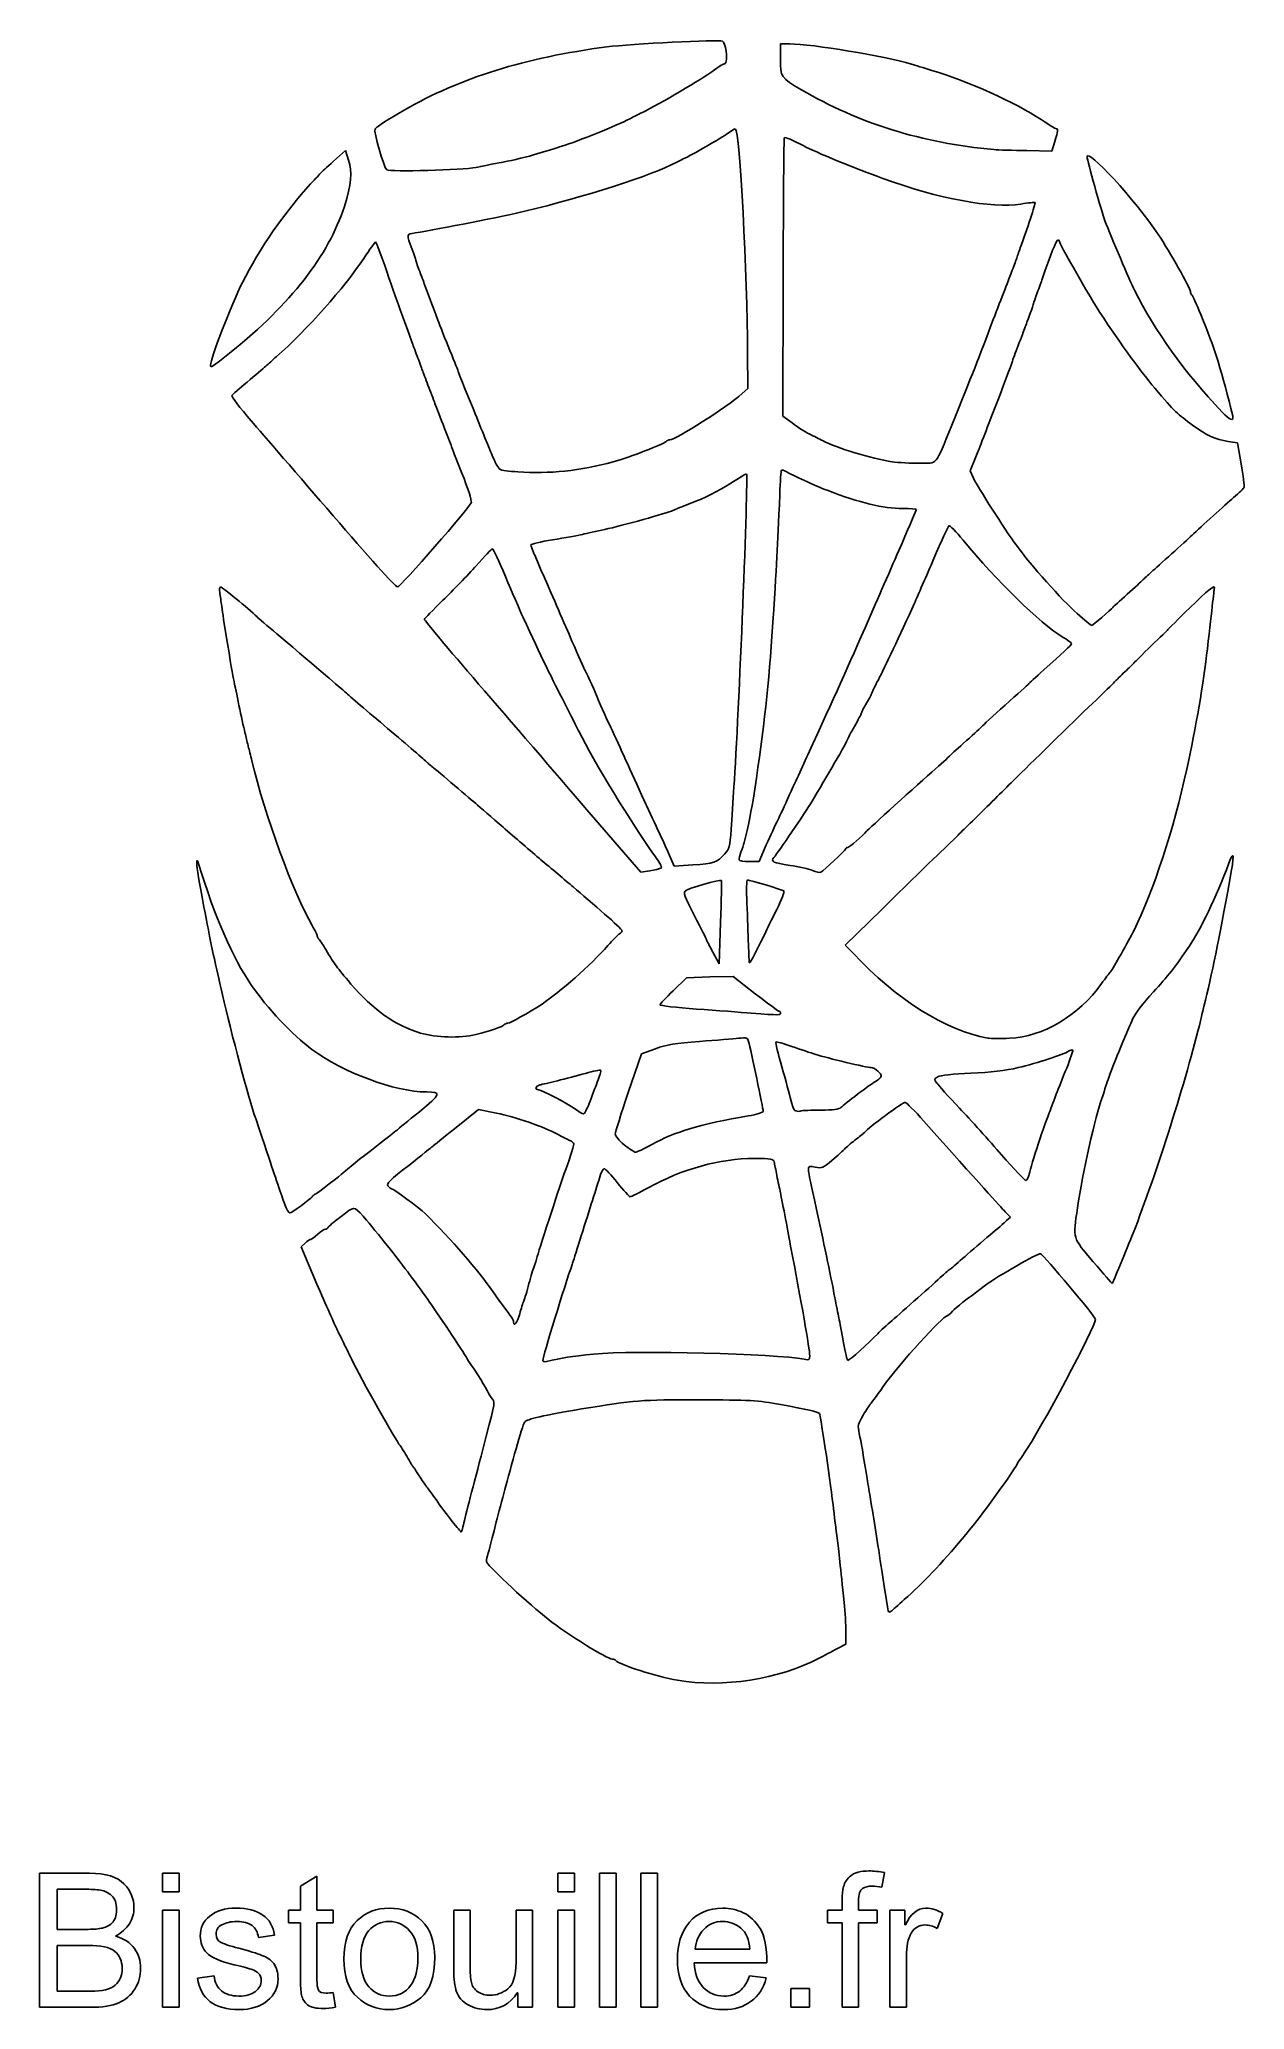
# Model space of a CAD drawing. Extents: x 35 to 499, y 41 to 800.
import ezdxf

# ---------------------------------------------------------------- set-up
doc = ezdxf.new("R2010")
doc.units = 0
doc.layers.get('0').update_dxf_attribs({"linetype": 'CONTINUOUS'})

msp = doc.modelspace()

# ---------------------------------------------------------------- linework, layer by layer
at = {"color": 7}
for p, q in [((320.48, 791.92), (320.48, 797.76)), ((320.48, 797.76), (324.08, 797.76)), ((426.08, 760.24), (424.96, 756.56)), ((148.48, 752.64), (153.04, 756.72)), ((153.04, 756.72), (154.24, 753.04)), ((402.64, 757.12), (402.64, 757.12)), ((424.96, 756.56), (415.28, 756.72)), ((168.96, 749.36), (168.96, 749.36)), ((321.44, 654.56), (321.52, 707.92)), ((307.84, 679.2), (307.92, 665.12)), ((101.12, 674.16), (101.12, 674.16)), ((307.92, 665.12), (305.76, 663.2)), ((324.96, 651.92), (321.44, 654.56)), ((490.48, 656.08), (490.48, 656.08)), ((492.8, 644.8), (496.4, 644.32)), ((363.52, 636.96), (363.52, 636.96)), ((393.52, 633.44), (395.68, 638.88)), ((496.4, 644.32), (497.84, 636.16)), ((219.44, 633.12), (219.44, 633.12)), ((394.8, 630.64), (393.52, 633.44)), ((148.32, 616.24), (148.32, 616.24)), ((434.64, 578.64), (434.64, 578.64)), ((266.72, 479.04), (246, 503.04)), ((246, 503.04), (246, 503.04)), ((279.6, 481.36), (277.44, 486.32)), ((277.44, 486.32), (277.44, 486.32)), ((315.04, 489.52), (312.24, 483.12)), ((270.24, 479.6), (266.72, 479.04)), ((286.8, 481.84), (279.6, 481.36)), ((304.56, 483.84), (304.56, 483.84)), ((312.24, 483.12), (308.4, 483.12)), ((332.8, 479.68), (332.8, 479.68)), ((345.44, 450.96), (359.2, 464.48)), ((297.44, 459.68), (296.96, 443.84)), ((296.96, 443.84), (294.48, 448.32)), ((294.48, 448.32), (294.48, 448.32)), ((348.48, 447.84), (345.44, 450.96)), ((308.48, 444.32), (308.48, 444.32)), ((279.2, 433.44), (284.32, 438.4)), ((284.32, 438.4), (293.28, 438.72)), ((293.28, 438.72), (302.24, 438.96)), ((302.24, 438.96), (310.8, 432.24)), ((309.2, 424.8), (309.2, 424.8)), ((182, 417.12), (182, 417.12)), ((267.04, 409.12), (272.4, 411.12)), ((400.32, 415.2), (400.32, 415.2)), ((261.92, 394.24), (267.04, 409.12)), ((195.68, 380.8), (204.32, 387.68)), ((204.32, 387.68), (211.2, 386.32)), ((241.6, 387.84), (241.6, 387.84)), ((326, 387.36), (326, 387.36)), ((260.32, 374.16), (260.32, 374.16)), ((405.6, 370.24), (405.6, 370.24)), ((129.76, 351.2), (129.76, 351.2)), ((406.96, 348.4), (408.96, 346.32)), ((408.96, 346.32), (407.52, 344.96)), ((136, 334.88), (137.6, 336.32)), ((142.08, 320.56), (136, 334.88)), ((440.88, 329.12), (440.88, 329.12)), ((217.76, 305.92), (217.76, 305.92)), ((344.72, 298), (344.72, 298)), ((229.04, 291.2), (229.04, 291.2)), ((194.16, 229.2), (194.16, 229.2)), ((361.92, 194.96), (361.92, 194.96)), ((345.68, 186.72), (345.68, 181.92)), ((345.68, 181.92), (342.16, 180.16)), ((280.8, 168.08), (280.8, 168.08)), ((35.28, 42.24), (35.28, 93.84)), ((35.28, 93.84), (54.56, 93.84)), ((82.72, 86.64), (82.72, 93.84)), ((82.72, 93.84), (89.12, 93.84)), ((89.12, 93.84), (89.12, 86.64)), ((135.76, 88.88), (142.08, 92.72)), ((142.08, 92.72), (142.08, 79.6)), ((234.8, 86.64), (234.8, 93.84)), ((234.8, 93.84), (241.2, 93.84)), ((241.2, 93.84), (241.2, 86.64)), ((250.8, 42.24), (250.8, 93.84)), ((250.8, 93.84), (257.2, 93.84)), ((257.2, 93.84), (257.2, 42.24)), ((266.8, 42.24), (266.8, 93.84)), ((266.8, 93.84), (273.12, 93.84)), ((273.12, 93.84), (273.12, 42.24)), ((360.48, 94.08), (359.52, 88.48)), ((360.48, 94.08), (360.48, 94.08)), ((52.4, 87.68), (42.08, 87.68)), ((42.08, 87.68), (42.08, 72.24)), ((89.12, 86.64), (82.72, 86.64)), ((89.12, 86.64), (89.12, 86.64)), ((135.76, 79.6), (135.76, 88.88)), ((241.2, 86.64), (234.8, 86.64)), ((241.2, 86.64), (241.2, 86.64)), ((344.24, 79.6), (344.24, 83.6)), ((82.72, 42.24), (82.72, 79.6)), ((82.72, 79.6), (89.12, 79.6)), ((89.12, 79.6), (89.12, 42.24)), ((131.2, 74.72), (131.2, 79.6)), ((131.2, 79.6), (135.76, 79.6)), ((142.08, 79.6), (148.4, 79.6)), ((148.4, 79.6), (148.4, 74.72)), ((169.92, 80.4), (169.92, 80.4)), ((194.72, 56.4), (194.72, 79.6)), ((194.72, 79.6), (201.04, 79.6)), ((201.04, 79.6), (201.04, 58.88)), ((218.72, 59.6), (218.72, 79.6)), ((218.72, 79.6), (225.04, 79.6)), ((225.04, 79.6), (225.04, 42.24)), ((234.8, 42.24), (234.8, 79.6)), ((234.8, 79.6), (241.2, 79.6)), ((241.2, 79.6), (241.2, 42.24)), ((338.64, 74.72), (338.64, 79.6)), ((338.64, 79.6), (344.24, 79.6)), ((350.56, 83.12), (350.56, 79.6)), ((350.56, 79.6), (357.76, 79.6)), ((357.76, 79.6), (357.76, 74.72)), ((362.64, 42.24), (362.64, 79.6)), ((362.64, 79.6), (368.4, 79.6)), ((368.4, 79.6), (368.4, 73.92)), ((382.96, 78.4), (380.8, 72.56)), ((382.96, 78.4), (382.96, 78.4)), ((42.08, 72.24), (53.28, 72.24)), ((42.08, 72.24), (42.08, 72.24)), ((64.56, 69.68), (64.56, 69.68)), ((125.76, 70), (119.6, 69.12)), ((119.6, 69.12), (119.6, 69.12)), ((135.76, 74.72), (131.2, 74.72)), ((135.76, 53.2), (135.76, 74.72)), ((148.4, 74.72), (142.08, 74.72)), ((142.08, 74.72), (142.08, 52.88)), ((344.24, 74.72), (338.64, 74.72)), ((344.24, 42.24), (344.24, 74.72)), ((357.76, 74.72), (350.56, 74.72)), ((350.56, 74.72), (350.56, 42.24)), ((368.4, 73.92), (368.56, 73.92)), ((54, 66.08), (42.08, 66.08)), ((42.08, 66.08), (42.08, 48.4)), ((287.68, 64.56), (308.72, 64.56)), ((308.72, 64.56), (308.72, 64.56)), ((368.96, 61.84), (368.96, 42.24)), ((96.16, 53.44), (102.48, 54.4)), ((315.28, 59.36), (287.28, 59.36)), ((308.56, 54.32), (315.04, 53.52)), ((315.28, 59.36), (315.28, 59.36)), ((42.08, 48.4), (54.88, 48.4)), ((42.08, 48.4), (42.08, 48.4)), ((148.4, 48), (149.28, 42.32)), ((169.92, 46.56), (169.92, 46.56)), ((219.36, 47.76), (219.2, 47.76)), ((219.36, 42.24), (219.36, 47.76)), ((324.48, 42.24), (324.48, 49.44)), ((324.48, 49.44), (331.68, 49.44)), ((331.68, 49.44), (331.68, 42.24)), ((54.96, 42.24), (35.28, 42.24)), ((89.12, 42.24), (82.72, 42.24)), ((89.12, 42.24), (89.12, 42.24)), ((149.28, 42.32), (149.28, 42.32)), ((225.04, 42.24), (219.36, 42.24)), ((225.04, 42.24), (225.04, 42.24)), ((241.2, 42.24), (234.8, 42.24)), ((241.2, 42.24), (241.2, 42.24)), ((257.2, 42.24), (250.8, 42.24)), ((257.2, 42.24), (257.2, 42.24)), ((273.12, 42.24), (266.8, 42.24)), ((273.12, 42.24), (273.12, 42.24)), ((331.68, 42.24), (324.48, 42.24)), ((331.68, 42.24), (331.68, 42.24)), ((350.56, 42.24), (344.24, 42.24)), ((368.96, 42.24), (362.64, 42.24))]:
    msp.add_line(p, q, dxfattribs=at)
for points in [[(175.68, 772.32), (196.96, 784.64), (222.4, 792.56), (253.68, 796.64)], [(253.68, 796.64), (262.96, 797.84), (296.72, 799.52), (298.24, 798.88)], [(298.24, 798.88), (298.72, 798.64), (299.36, 796.88), (299.6, 794.96)], [(324.08, 797.76), (332.64, 797.76), (360.4, 793.12), (370.88, 790)], [(298.56, 790), (298.24, 790), (296.4, 788.8), (294.48, 787.36)], [(299.6, 794.96), (300, 791.52), (299.68, 790), (298.56, 790)], [(328.56, 780.16), (320.64, 784.8), (320.48, 785.04), (320.48, 791.92)], [(370.88, 790), (372.16, 789.6), (375.68, 788.56), (378.8, 787.6)], [(294.48, 787.36), (290.8, 784.64), (273.6, 774.48), (267.44, 771.44)], [(378.8, 787.6), (392.48, 783.52), (410.96, 775.2), (420.88, 768.64)], [(402.64, 757.12), (375.04, 759.6), (350.4, 767.28), (328.56, 780.16)], [(164.48, 765.12), (165.36, 766.08), (169.68, 768.88), (175.68, 772.32)], [(262.48, 768.96), (257.36, 766.32), (242.8, 760.4), (236.32, 758.4)], [(267.44, 771.44), (265.44, 770.48), (263.2, 769.36), (262.48, 768.96)], [(420.88, 768.64), (423.76, 766.72), (426.32, 765.12), (426.64, 765.12)], [(168.96, 749.36), (167.76, 750.32), (163.76, 764.32), (164.48, 765.12)], [(236.32, 758.4), (234.32, 757.76), (230, 756.48), (226.72, 755.44)], [(283.04, 753.52), (286.16, 754.88), (297.76, 761.6), (300.08, 763.28)], [(300.08, 763.28), (301.44, 764.32), (302.8, 765.12), (303.12, 765.12)], [(303.12, 765.12), (304.72, 765.12), (307.84, 707.44), (307.84, 679.2)], [(321.52, 707.92), (321.6, 737.28), (321.76, 761.52), (322, 761.68)], [(322, 761.68), (322.24, 762), (325.2, 760.8), (329.44, 758.56)], [(329.44, 758.56), (333.36, 756.4), (349.84, 749.6), (359.92, 746)], [(426.64, 765.12), (427.44, 765.12), (427.36, 764.4), (426.08, 760.24)], [(143.52, 748.08), (143.68, 748.32), (145.92, 750.4), (148.48, 752.64)], [(154.24, 753.04), (155.84, 748.48), (155.36, 743.76), (152.64, 735.2)], [(213.76, 752.32), (209.92, 751.6), (205.2, 750.64), (203.2, 750.24)], [(226.72, 755.44), (223.44, 754.4), (217.6, 753.04), (213.76, 752.32)], [(222.08, 733.36), (244.72, 738.8), (271.12, 747.28), (280.08, 752)], [(280.08, 752), (280.96, 752.48), (282.32, 753.2), (283.04, 753.52)], [(415.28, 756.72), (410, 756.8), (404.32, 756.96), (402.64, 757.12)], [(438.48, 754.32), (438.48, 758), (457.04, 737.68), (466, 724.32)], [(445.36, 729.76), (444.08, 733.12), (438.48, 753.2), (438.48, 754.32)], [(113.44, 706), (119.76, 718.72), (130, 733.52), (139.68, 743.92)], [(139.68, 743.92), (141.6, 746), (143.36, 747.84), (143.52, 748.08)], [(203.2, 750.24), (198.56, 749.2), (170, 748.48), (168.96, 749.36)], [(359.92, 746), (381.44, 738.16), (401.92, 734.4), (412.96, 736.16)], [(418.48, 736.72), (418.72, 736.48), (415.36, 726.32), (412.8, 719.28)], [(412.96, 736.16), (415.84, 736.64), (418.32, 736.88), (418.48, 736.72)], [(152.64, 735.2), (146.48, 716.24), (132.08, 697.76), (109.04, 679.28)], [(179.84, 725.04), (189.28, 726.56), (214.24, 731.52), (222.08, 733.36)], [(456.72, 703.04), (455.04, 706.4), (447.76, 723.6), (445.36, 729.76)], [(160.08, 715.2), (162.4, 718.72), (164.48, 721.6), (164.64, 721.6)], [(164.64, 721.6), (164.88, 721.6), (166.8, 716.48), (168.96, 710.16)], [(178.72, 718.72), (176.48, 724.64), (176.4, 724.48), (179.84, 725.04)], [(421.2, 707.28), (424.64, 717.12), (426.56, 722), (427.12, 722.24)], [(427.12, 722.24), (427.52, 722.4), (427.84, 722.16), (427.84, 721.76)], [(427.84, 721.76), (427.84, 720.96), (437.84, 703.36), (442, 696.72)], [(466, 724.32), (470.32, 717.84), (478.24, 703.84), (478.24, 702.56)], [(126.4, 677.36), (138.32, 687.84), (152.64, 704), (160.08, 715.2)], [(180, 715.04), (180, 715.2), (179.44, 716.88), (178.72, 718.72)], [(181.36, 710.96), (180.64, 712.96), (180, 714.8), (180, 715.04)], [(411.28, 715.04), (411.04, 714.16), (410.16, 711.92), (409.44, 710)], [(412.8, 719.28), (412.24, 717.76), (411.6, 715.84), (411.28, 715.04)], [(101.12, 674.16), (101.12, 676.56), (109.12, 697.36), (113.44, 706)], [(168.96, 710.16), (171.12, 703.84), (173.68, 696.8), (174.56, 694.4)], [(183.6, 704.88), (183.2, 706.16), (182.16, 708.88), (181.36, 710.96)], [(409.44, 710), (408.64, 708), (405.52, 699.84), (402.4, 691.68)], [(419.28, 702), (420.08, 704), (420.96, 706.4), (421.2, 707.28)], [(188.64, 691.52), (186.48, 697.28), (184.56, 702.32), (183.6, 704.88)], [(416.48, 693.84), (417.28, 695.84), (417.92, 697.68), (417.92, 697.92)], [(417.92, 697.92), (417.92, 698.16), (418.56, 700), (419.28, 702)], [(490.48, 656.08), (475.76, 671.76), (464.56, 687.28), (456.72, 703.04)], [(478.24, 702.56), (478.24, 702), (478.48, 701.44), (478.72, 701.28)], [(478.72, 701.28), (479.04, 701.12), (480.64, 697.68), (482.32, 693.6)], [(174.56, 694.4), (176.56, 688.96), (178, 685.12), (178.64, 683.12)], [(193.28, 679.76), (191.52, 684.16), (189.44, 689.44), (188.64, 691.52)], [(402.4, 691.68), (396.8, 676.8), (394.24, 670.4), (386.4, 651.04)], [(414.56, 688.56), (414.88, 689.44), (415.76, 691.84), (416.48, 693.84)], [(442, 696.72), (449.6, 684.8), (458.64, 672.24), (464.56, 665.28)], [(482.32, 693.6), (487.28, 681.68), (490.8, 670.32), (494.56, 654.64)], [(178.64, 683.12), (178.88, 682.32), (179.84, 679.84), (180.64, 677.68)], [(412, 681.76), (413.12, 684.64), (414.32, 687.76), (414.56, 688.56)], [(109.04, 679.28), (101.44, 673.2), (101.12, 672.96), (101.12, 674.16)], [(122.4, 673.76), (123.36, 674.64), (125.2, 676.24), (126.4, 677.36)], [(180.64, 677.68), (181.44, 675.6), (182.4, 673.12), (182.64, 672.24)], [(196.56, 671.44), (196.56, 671.6), (195.12, 675.36), (193.28, 679.76)], [(408.64, 672.48), (409.36, 674.24), (409.92, 675.92), (409.92, 676.16)], [(409.92, 676.16), (409.92, 676.32), (410.88, 678.88), (412, 681.76)], [(109.36, 662.48), (109.6, 662.88), (112.24, 665.2), (115.2, 667.68)], [(115.2, 667.68), (118.24, 670.16), (121.44, 672.88), (122.4, 673.76)], [(182.64, 672.24), (182.96, 671.44), (183.92, 668.8), (184.8, 666.48)], [(201.92, 658.16), (198.96, 665.36), (196.56, 671.28), (196.56, 671.44)], [(402.64, 656.72), (405.28, 663.6), (408, 670.64), (408.64, 672.48)], [(116.8, 652.72), (112.48, 657.68), (109.12, 662.08), (109.36, 662.48)], [(184.8, 666.48), (185.68, 664.08), (186.96, 660.96), (187.52, 659.44)], [(305.76, 663.2), (299.6, 657.84), (280.16, 645.44), (277.92, 645.44)], [(464.56, 665.28), (472.4, 656.16), (473.12, 655.44), (479.12, 651.04)], [(148.32, 616.24), (135.28, 631.36), (121.12, 647.76), (116.8, 652.72)], [(187.52, 659.44), (188.08, 658), (189.68, 653.68), (191.2, 649.84)], [(209.36, 639.84), (208.16, 642.72), (204.8, 650.96), (201.92, 658.16)], [(395.68, 638.88), (396.88, 641.84), (400, 649.92), (402.64, 656.72)], [(494.56, 654.64), (495.04, 652.4), (493.36, 653.04), (490.48, 656.08)], [(191.2, 649.84), (192.72, 646.08), (193.92, 642.88), (193.92, 642.72)], [(276.4, 644.72), (275.44, 643.68), (262.64, 638.8), (256.16, 636.96)], [(277.92, 645.44), (277.44, 645.44), (276.72, 645.12), (276.4, 644.72)], [(331.6, 647.68), (329.84, 648.56), (326.88, 650.48), (324.96, 651.92)], [(336.72, 645.12), (335.6, 645.68), (333.28, 646.88), (331.6, 647.68)], [(363.52, 636.96), (355.28, 638.24), (342.24, 642.24), (336.72, 645.12)], [(386.4, 651.04), (379.84, 634.88), (381.2, 636.56), (374, 636.4)], [(479.12, 651.04), (484.56, 647.04), (487.92, 645.52), (492.8, 644.8)], [(193.92, 642.72), (193.92, 642.56), (195.68, 638), (197.92, 632.56)], [(212.48, 634.08), (211.92, 634.4), (210.48, 637.04), (209.36, 639.84)], [(256.16, 636.96), (243.44, 633.52), (231.52, 632.24), (219.44, 633.12)], [(374, 636.4), (370.64, 636.4), (365.92, 636.64), (363.52, 636.96)], [(197.92, 632.56), (200.16, 626.96), (201.68, 622.16), (201.52, 621.36)], [(219.44, 633.12), (216.16, 633.28), (212.96, 633.76), (212.48, 634.08)], [(291.68, 623.36), (296.88, 626.08), (302.48, 629.2), (304.72, 630.8)], [(307.44, 632.24), (308.16, 631.12), (304.48, 538.8), (302.56, 511.84)], [(304.72, 630.8), (306.08, 631.76), (307.28, 632.4), (307.44, 632.24)], [(320.24, 624.48), (320.4, 629.44), (320.72, 633.6), (320.88, 633.76)], [(320.88, 633.76), (321.04, 633.92), (321.84, 633.68), (322.64, 633.2)], [(322.64, 633.2), (324.8, 631.92), (334.16, 627.68), (338.4, 626)], [(411.2, 604.96), (406.64, 611.12), (396.56, 627.04), (394.8, 630.64)], [(497.84, 636.16), (498.56, 631.68), (499.12, 627.68), (498.96, 627.2)], [(285.04, 620.64), (287.6, 621.6), (290.56, 622.8), (291.68, 623.36)], [(317.2, 569.76), (319.28, 600.8), (319.28, 601.76), (320.24, 624.48)], [(338.4, 626), (351.28, 621.12), (359.76, 619.04), (367.68, 619.04)], [(494.88, 623.2), (491.76, 620.48), (482.32, 612), (478.88, 608.72)], [(498.96, 627.2), (498.8, 626.8), (497.04, 624.96), (494.88, 623.2)], [(173.04, 588.8), (172.4, 588.8), (161.28, 601.12), (148.32, 616.24)], [(201.52, 621.36), (200.96, 619.36), (174.24, 588.8), (173.04, 588.8)], [(252.88, 610.96), (259.44, 612.32), (277.12, 617.28), (279.04, 618.24)], [(279.04, 618.24), (279.76, 618.56), (282.48, 619.68), (285.04, 620.64)], [(372.8, 618.64), (372.8, 618.48), (370.32, 612.64), (367.28, 605.68)], [(367.68, 619.04), (370.56, 619.04), (372.8, 618.88), (372.8, 618.64)], [(224.4, 604.96), (224.4, 605.28), (228.16, 606.24), (232.8, 606.96)], [(232.8, 606.96), (237.44, 607.68), (242.64, 608.64), (244.24, 609.04)], [(244.24, 609.04), (245.92, 609.44), (249.76, 610.24), (252.88, 610.96)], [(379.52, 599.76), (382.4, 606.48), (385.04, 612.16), (385.36, 612.4)], [(385.36, 612.4), (385.6, 612.64), (388.08, 610.08), (390.8, 606.8)], [(390.8, 606.8), (403.68, 591.2), (420.4, 574.8), (428.88, 569.68)], [(478.88, 608.72), (476.32, 606.32), (465.68, 596.64), (463.28, 594.64)], [(203.36, 596.96), (206.56, 600.56), (209.36, 603.52), (209.6, 603.52)], [(209.6, 603.52), (209.92, 603.52), (212.16, 598.72), (214.64, 592.8)], [(230.8, 589.76), (227.28, 597.76), (224.4, 604.56), (224.4, 604.96)], [(367.28, 605.68), (364.24, 598.72), (358.56, 585.68), (354.64, 576.72)], [(372.08, 582.56), (373.28, 585.36), (376.72, 593.12), (379.52, 599.76)], [(434.64, 578.64), (428.88, 583.68), (416.88, 597.2), (411.2, 604.96)], [(190.56, 583.68), (194.4, 587.36), (200.16, 593.36), (203.36, 596.96)], [(214.64, 592.8), (217.04, 586.96), (220.16, 579.92), (221.44, 577.12)], [(459.92, 591.52), (459.52, 591.04), (456.8, 588.56), (453.92, 586)], [(463.28, 594.64), (461.84, 593.36), (460.32, 591.92), (459.92, 591.52)], [(104.72, 586.64), (104.48, 587.84), (104.64, 588.8), (105.04, 588.8)], [(105.44, 581.36), (105.2, 583.12), (104.88, 585.44), (104.72, 586.64)], [(105.04, 588.8), (105.6, 588.8), (115.68, 580.56), (119.04, 577.28)], [(241.2, 565.84), (238.96, 570.96), (234.32, 581.68), (230.8, 589.76)], [(453.92, 586), (451.04, 583.44), (448.56, 581.2), (448.4, 580.96)], [(478.08, 580.8), (484.88, 587.52), (487.52, 589.68), (487.52, 588.56)], [(487.52, 588.56), (487.44, 588.4), (486.64, 581.12), (484.8, 565.04)], [(107.68, 567.04), (106.24, 575.68), (105.84, 578.32), (105.44, 581.36)], [(119.04, 577.28), (119.52, 576.8), (123.04, 573.84), (126.72, 570.72)], [(204.32, 551.44), (192.72, 564.88), (183.36, 576.08), (183.44, 576.4)], [(183.44, 576.4), (183.52, 576.64), (186.72, 579.92), (190.56, 583.68)], [(221.44, 577.12), (228.24, 562.4), (233.04, 552.48), (237.2, 544.48)], [(354.64, 576.72), (346, 556.96), (341.68, 547.44), (331.04, 524.24)], [(358.16, 553.12), (360.48, 557.68), (366.48, 570.24), (372.08, 582.56)], [(440.24, 574), (440, 574), (437.52, 576.08), (434.64, 578.64)], [(448.4, 580.96), (447.68, 580), (440.64, 574), (440.24, 574)], [(469.6, 572.4), (469.76, 572.64), (473.6, 576.48), (478.08, 580.8)], [(126.72, 570.72), (144.24, 555.92), (150.08, 550.96), (153.44, 547.92)], [(309.92, 506.8), (313.6, 529.76), (315.76, 548.72), (317.2, 569.76)], [(428.88, 569.68), (430.88, 568.48), (432.48, 567.28), (432.48, 567.04)], [(463.28, 566.24), (466.56, 569.36), (469.44, 572.16), (469.6, 572.4)], [(110.4, 551.44), (109.84, 554), (109.36, 556.56), (107.68, 567.04)], [(245.6, 556.16), (245.36, 556.32), (243.44, 560.72), (241.2, 565.84)], [(432.48, 567.04), (432.48, 566.48), (428.88, 563.04), (421.84, 556.88)], [(456.64, 559.68), (457.04, 560.08), (460, 563.04), (463.28, 566.24)], [(484.8, 565.04), (483.36, 552.08), (480.32, 534.56), (476.88, 518.72)], [(249.12, 548.32), (247.36, 552.4), (245.76, 555.92), (245.6, 556.16)], [(421.84, 556.88), (418.8, 554.16), (416.08, 551.68), (415.92, 551.44)], [(449.36, 552.56), (449.84, 553.04), (451.44, 554.64), (453.04, 556.16)], [(453.04, 556.16), (454.64, 557.6), (456.24, 559.2), (456.64, 559.68)], [(112.4, 541.76), (111.6, 545.6), (110.72, 550), (110.4, 551.44)], [(153.44, 547.92), (155.44, 546.16), (163.2, 539.52), (170.72, 533.2)], [(246, 503.04), (234.64, 516.24), (215.92, 538.08), (204.32, 551.44)], [(254.64, 535.92), (253.28, 538.72), (250.8, 544.32), (249.12, 548.32)], [(353.6, 544.08), (354.72, 545.92), (355.6, 547.6), (355.6, 547.84)], [(355.6, 547.84), (355.6, 548), (356.72, 550.4), (358.16, 553.12)], [(415.92, 551.44), (415.76, 551.2), (411.68, 547.52), (406.96, 543.36)], [(413.28, 517.36), (420.8, 524.88), (437.92, 541.52), (443.04, 546.32)], [(443.04, 546.32), (446.08, 549.28), (448.96, 552.08), (449.36, 552.56)], [(114.56, 532.08), (114.16, 533.52), (113.2, 537.92), (112.4, 541.76)], [(237.2, 544.48), (239.68, 539.6), (242.32, 534.4), (243.04, 533.04)], [(348.96, 535.12), (350.4, 537.68), (351.6, 539.92), (351.6, 540.24)], [(351.6, 540.24), (351.6, 540.48), (352.56, 542.24), (353.6, 544.08)], [(406.96, 543.36), (402.24, 539.12), (398.24, 535.44), (398, 535.12)], [(115.68, 527.36), (115.44, 528.48), (114.88, 530.56), (114.56, 532.08)], [(170.72, 533.2), (178.16, 526.88), (184.4, 521.44), (184.64, 521.2)], [(243.04, 533.04), (248.08, 522.72), (264.16, 496.24), (271.28, 486.56)], [(260.16, 523.92), (258.4, 527.76), (255.92, 533.2), (254.64, 535.92)], [(346.32, 530.16), (346.32, 530.4), (347.52, 532.64), (348.96, 535.12)], [(398, 535.12), (397.84, 534.88), (395.12, 532.4), (392.08, 529.68)], [(117.04, 521.92), (116.56, 523.84), (116, 526.32), (115.68, 527.36)], [(273.2, 495.52), (270.4, 501.52), (263.92, 515.6), (260.16, 523.92)], [(331.04, 524.24), (328.4, 518.48), (325.04, 511.2), (323.6, 508.08)], [(332.64, 506.4), (337.52, 514.4), (346.32, 529.6), (346.32, 530.16)], [(386.08, 524.24), (385.92, 524), (383.2, 521.6), (380.16, 518.8)], [(392.08, 529.68), (388.96, 526.96), (386.24, 524.48), (386.08, 524.24)], [(140.32, 458.48), (133.04, 470.88), (122.08, 500.8), (117.04, 521.92)], [(184.64, 521.2), (184.8, 520.96), (185.44, 520.4), (186, 520)], [(186, 520), (186.64, 519.6), (190.08, 516.72), (193.68, 513.6)], [(380.16, 518.8), (373.44, 512.96), (354.08, 495.36), (353.6, 494.8)], [(401.04, 505.28), (406.08, 510.32), (411.6, 515.76), (413.28, 517.36)], [(476.88, 518.72), (471.92, 495.92), (463.92, 471.44), (456.56, 456.72)], [(193.68, 513.6), (197.28, 510.48), (201.52, 506.88), (203.2, 505.44)], [(302.56, 511.84), (302.24, 506.96), (301.76, 499.6), (301.52, 495.6)], [(323.6, 508.08), (322.24, 504.88), (320.32, 500.88), (319.44, 499.12)], [(203.2, 505.44), (204.8, 504.08), (209.6, 499.92), (213.76, 496.32)], [(306.56, 490.48), (307.12, 492.16), (309.12, 501.92), (309.92, 506.8)], [(318, 484.72), (319.76, 486.88), (329.68, 501.52), (332.64, 506.4)], [(388.48, 492.96), (390.24, 494.72), (395.92, 500.24), (401.04, 505.28)], [(213.76, 496.32), (218, 492.64), (224.56, 487.04), (228.32, 483.84)], [(277.44, 486.32), (276.24, 489.04), (274.32, 493.2), (273.2, 495.52)], [(301.52, 495.6), (301.04, 488.64), (300.88, 488.08), (298.96, 486)], [(319.44, 499.12), (318.56, 497.36), (316.64, 493.04), (315.04, 489.52)], [(353.6, 494.8), (352.4, 493.28), (346.96, 488.56), (346.4, 488.56)], [(377.36, 482.24), (382.88, 487.44), (384.4, 488.88), (388.48, 492.96)], [(271.28, 486.56), (273.84, 483.12), (275.04, 480.96), (274.56, 480.64)], [(298.96, 486), (296.08, 482.8), (294.88, 482.4), (286.8, 481.84)], [(304.56, 483.84), (304.56, 484.24), (304.88, 485.52), (305.28, 486.72)], [(305.28, 486.72), (305.76, 487.92), (306.32, 489.6), (306.56, 490.48)], [(345.52, 487.92), (345.36, 487.36), (337.28, 479.84), (336.08, 479.04)], [(346.4, 488.56), (346.08, 488.56), (345.68, 488.24), (345.52, 487.92)], [(493.04, 482.48), (495.12, 487.84), (495.2, 485.76), (493.44, 476.08)], [(95.84, 482.48), (95.92, 483.6), (96.08, 483.84), (96.24, 483.12)], [(98.48, 466.4), (96.8, 474.96), (95.84, 480.88), (95.84, 482.48)], [(96.24, 483.12), (103.12, 461.04), (109.44, 446.48), (116.96, 435.44)], [(228.32, 483.84), (232.16, 480.64), (237.76, 475.92), (240.72, 473.36)], [(274.56, 480.64), (274.08, 480.4), (272.16, 479.92), (270.24, 479.6)], [(308.4, 483.12), (306.32, 483.12), (304.56, 483.44), (304.56, 483.84)], [(324.16, 481.68), (317.6, 482.64), (316.64, 483.12), (318, 484.72)], [(332.8, 479.68), (331.36, 480.32), (327.52, 481.2), (324.16, 481.68)], [(336.08, 479.04), (335.68, 478.8), (334.24, 479.12), (332.8, 479.68)], [(359.2, 464.48), (366.8, 471.92), (374.96, 479.92), (377.36, 482.24)], [(477.76, 450.48), (482.16, 456.8), (488.08, 469.28), (493.04, 482.48)], [(240.72, 473.36), (243.68, 470.8), (249.12, 466.16), (252.8, 462.96)], [(287.44, 462.24), (283.44, 469.92), (283.04, 471.2), (283.92, 471.92)], [(283.92, 471.92), (285.12, 472.8), (297.28, 476.32), (297.76, 475.84)], [(297.76, 475.84), (297.84, 475.68), (297.76, 468.4), (297.44, 459.68)], [(307.6, 466.96), (307.36, 472.24), (307.44, 476.08), (307.76, 476.08)], [(307.76, 476.08), (308.72, 476.08), (321.12, 472.32), (321.76, 471.84)], [(321.76, 471.84), (322.08, 471.6), (320.88, 468.32), (319.04, 464.64)], [(493.44, 476.08), (489.04, 452.16), (486.64, 440.24), (483.44, 427.36)], [(100.48, 455.92), (99.76, 460), (98.8, 464.72), (98.48, 466.4)], [(252.8, 462.96), (256.48, 459.76), (259.52, 456.88), (259.52, 456.56)], [(308.16, 451.28), (308.08, 454.88), (307.76, 461.92), (307.6, 466.96)], [(319.04, 464.64), (317.2, 460.88), (315.12, 456.8), (314.56, 455.52)], [(105.76, 431.84), (102.8, 444.56), (102.08, 448), (100.48, 455.92)], [(142.24, 454.48), (142.24, 454.88), (141.36, 456.72), (140.32, 458.48)], [(258.56, 455.36), (258.08, 455.04), (256, 452.96), (254.08, 450.8)], [(259.52, 456.56), (259.52, 456.24), (259.12, 455.68), (258.56, 455.36)], [(292, 453.12), (292, 453.28), (289.92, 457.36), (287.44, 462.24)], [(314.56, 455.52), (309.84, 446), (308.64, 443.68), (308.48, 444.32)], [(456.56, 456.72), (454.4, 452.32), (448.48, 441.92), (447.52, 440.72)], [(142.72, 453.44), (142.4, 453.6), (142.24, 454.08), (142.24, 454.48)], [(145.52, 449.28), (144.24, 451.44), (142.96, 453.28), (142.72, 453.44)], [(155.2, 436), (149.52, 442.72), (149.12, 443.2), (145.52, 449.28)], [(254.08, 450.8), (247.36, 443.28), (235.52, 432.8), (228.72, 428.32)], [(294.48, 448.32), (293.12, 450.8), (292, 452.96), (292, 453.12)], [(308.48, 444.32), (308.48, 444.48), (308.32, 447.6), (308.16, 451.28)], [(400.32, 415.2), (384.08, 418.08), (365.28, 429.92), (348.48, 447.84)], [(464, 432.96), (469.44, 438.8), (472.56, 442.72), (477.76, 450.48)], [(447.52, 440.72), (447.04, 440.24), (445.52, 438.24), (444.08, 436.16)], [(116.96, 435.44), (122.64, 427.12), (132.96, 416.16), (140.08, 410.88)], [(182, 417.12), (172.16, 420.08), (163.76, 426.08), (155.2, 436)], [(274.08, 428), (274.08, 428.24), (276.4, 430.72), (279.2, 433.44)], [(310.8, 432.24), (315.52, 428.64), (319.6, 425.6), (319.92, 425.6)], [(444.08, 436.16), (435.28, 423.84), (421.6, 415.76), (408.64, 415.12)], [(456, 422.48), (456.96, 424.64), (460, 428.64), (464, 432.96)], [(118.32, 384.8), (116.16, 390.96), (108.96, 417.6), (105.76, 431.84)], [(228.72, 428.32), (223.44, 424.88), (216.48, 420.96), (215.52, 420.96)], [(288.16, 426.4), (280.4, 426.96), (274.08, 427.68), (274.08, 428)], [(309.2, 424.8), (305.36, 425.12), (295.92, 425.84), (288.16, 426.4)], [(320.48, 424.8), (320.48, 424), (320.32, 424), (309.2, 424.8)], [(319.92, 425.6), (320.24, 425.6), (320.48, 425.28), (320.48, 424.8)], [(483.44, 427.36), (483.12, 426), (482.56, 423.68), (482.24, 422.32)], [(203.2, 416.56), (197.2, 415.12), (188, 415.36), (182, 417.12)], [(214.08, 420.32), (213.28, 419.52), (208.8, 418), (203.2, 416.56)], [(215.52, 420.96), (215.12, 420.96), (214.4, 420.64), (214.08, 420.32)], [(453.2, 415.92), (453.92, 417.6), (455.2, 420.56), (456, 422.48)], [(482.24, 422.32), (476.64, 399.04), (465.36, 363.52), (456.24, 340.16)], [(140.08, 410.88), (152.24, 401.92), (172.08, 394.56), (184.24, 394.48)], [(272.4, 411.12), (276.64, 412.72), (280.08, 413.28), (289.36, 413.92)], [(289.36, 413.92), (295.68, 414.4), (302.48, 414.96), (304.4, 415.12)], [(304.4, 415.12), (307.44, 415.44), (307.84, 415.36), (308.24, 413.84)], [(308.24, 413.84), (309.04, 410.96), (313.84, 387.92), (313.84, 387.04)], [(321.04, 404.16), (319.6, 409.2), (318.56, 413.52), (318.72, 413.68)], [(318.72, 413.68), (318.88, 413.92), (321.68, 413.12), (324.88, 412)], [(324.88, 412), (328.08, 410.88), (332.24, 409.52), (334.08, 408.88)], [(408.64, 415.12), (405.12, 414.96), (401.44, 415.04), (400.32, 415.2)], [(411.92, 403.84), (419.52, 405.6), (429.44, 408.88), (431.36, 410.16)], [(432.96, 410.56), (433.12, 410.32), (432.08, 407.2), (430.64, 403.68)], [(431.36, 410.16), (432.08, 410.56), (432.8, 410.8), (432.96, 410.56)], [(445.76, 396.88), (446.64, 399.84), (450.96, 410.88), (453.2, 415.92)], [(245.44, 401.6), (248.48, 402.48), (251.12, 403.04), (251.36, 402.8)], [(251.36, 402.8), (251.52, 402.56), (250.96, 400.56), (250, 398.24)], [(324.48, 391.44), (324, 393.36), (322.48, 399.04), (321.04, 404.16)], [(334.08, 408.88), (338.16, 407.6), (354, 403.84), (355.36, 403.84)], [(355.36, 403.84), (356.88, 403.84), (359.52, 401.52), (359.2, 400.4)], [(393.76, 401.76), (401.2, 402), (407.36, 402.72), (411.92, 403.84)], [(430.64, 403.68), (429.12, 400.08), (427.36, 395.6), (426.64, 393.68)], [(184.24, 394.48), (190.16, 394.48), (189.92, 393.68), (181.52, 386.88)], [(227.36, 395.28), (225.84, 395.28), (226.16, 396.8), (227.84, 397.2)], [(241.6, 387.84), (238.56, 390.08), (228.72, 395.28), (227.36, 395.28)], [(227.84, 397.2), (228.64, 397.36), (231.76, 398.08), (234.64, 398.8)], [(234.64, 398.8), (237.6, 399.52), (242.4, 400.8), (245.44, 401.6)], [(250, 398.24), (249.12, 396), (247.68, 392.32), (246.88, 390.08)], [(357.04, 398.48), (354.96, 397.36), (345.12, 389.92), (343.76, 388.48)], [(359.2, 400.4), (358.96, 399.84), (358, 398.96), (357.04, 398.48)], [(380.64, 397.92), (379.52, 399.36), (379.52, 399.44), (381.04, 400.32)], [(389.36, 388.24), (385.2, 392.72), (381.28, 397.04), (380.64, 397.92)], [(381.04, 400.32), (381.92, 400.88), (387.04, 401.44), (393.76, 401.76)], [(444.4, 392.56), (444.72, 393.44), (445.28, 395.36), (445.76, 396.88)], [(181.52, 386.88), (177.2, 383.44), (173.36, 380.32), (173.04, 379.92)], [(244.64, 386), (244.24, 386.08), (242.88, 386.88), (241.6, 387.84)], [(246.88, 390.08), (246, 387.84), (245.04, 386), (244.64, 386)], [(256.88, 378.24), (256.88, 378.88), (259.12, 386.08), (261.92, 394.24)], [(313.84, 387.04), (313.84, 386.64), (311.28, 385.76), (308.08, 385.28)], [(326, 387.36), (325.6, 387.68), (324.88, 389.52), (324.48, 391.44)], [(328.08, 387.12), (327.36, 386.88), (326.4, 387.04), (326, 387.36)], [(336.16, 387.52), (332.48, 387.52), (328.8, 387.36), (328.08, 387.12)], [(343.76, 388.48), (343.2, 387.84), (340.64, 387.52), (336.16, 387.52)], [(352.96, 379.04), (354.16, 380.64), (367.76, 390.72), (368.48, 390.48)], [(368.48, 390.48), (368.96, 390.4), (372.24, 387.12), (375.68, 383.28)], [(405.6, 370.24), (400.88, 375.68), (393.6, 383.84), (389.36, 388.24)], [(426.64, 393.68), (425.92, 391.84), (424.72, 388.48), (423.92, 386.4)], [(434.8, 349.92), (436.8, 363.6), (441.6, 384.96), (444.4, 392.56)], [(123.68, 368.88), (121.04, 376.8), (118.64, 384), (118.32, 384.8)], [(173.04, 379.92), (172.64, 379.6), (167.92, 375.84), (162.4, 371.6)], [(186.64, 373.52), (186.8, 373.76), (190.88, 377.04), (195.68, 380.8)], [(211.2, 386.32), (218.16, 384.96), (229.6, 381.04), (234.96, 378.08)], [(308.08, 385.28), (290, 382.16), (279.52, 379.12), (270.96, 374.24)], [(375.68, 383.28), (397.28, 359.04), (405.2, 350.24), (406.96, 348.4)], [(423.92, 386.4), (422.32, 382.32), (421.36, 379.6), (420.56, 377.04)], [(162.4, 371.6), (156.96, 367.36), (152.32, 363.6), (152.16, 363.36)], [(177.44, 366.24), (182.32, 370.08), (186.4, 373.36), (186.64, 373.52)], [(234.96, 378.08), (236.56, 377.2), (238.64, 376.16), (239.44, 375.84)], [(240.96, 374.4), (240.96, 373.6), (238.88, 367.2), (237.28, 363.04)], [(239.44, 375.84), (240.24, 375.44), (240.96, 374.8), (240.96, 374.4)], [(260.32, 374.16), (258.4, 375.76), (256.88, 377.6), (256.88, 378.24)], [(264.72, 371.28), (264.24, 371.28), (262.24, 372.64), (260.32, 374.16)], [(270.96, 374.24), (268, 372.56), (265.12, 371.28), (264.72, 371.28)], [(340.32, 368.16), (342.4, 369.92), (344.64, 372), (345.44, 372.8)], [(345.44, 372.8), (346.24, 373.6), (348.24, 375.28), (349.76, 376.4)], [(349.76, 376.4), (351.36, 377.6), (352.8, 378.8), (352.96, 379.04)], [(420.56, 377.04), (418.56, 370.96), (417.2, 366.48), (416.4, 363.68)], [(129.76, 351.2), (129.04, 353.04), (126.32, 360.96), (123.68, 368.88)], [(169.44, 358.32), (168.8, 359.2), (170.32, 360.72), (177.44, 366.24)], [(250.8, 361.28), (251.36, 363.36), (252.24, 364.96), (252.64, 364.96)], [(252.64, 364.96), (253.04, 365.04), (255.36, 362.56), (257.68, 359.6)], [(269.6, 357.6), (282.72, 364.88), (297.12, 368.88), (310.48, 368.88)], [(310.48, 368.88), (316.8, 368.88), (317.76, 368.72), (318.08, 367.52)], [(318.08, 367.52), (318.24, 366.8), (318.72, 364.4), (319.12, 362.32)], [(334.24, 349.84), (330.32, 367.92), (330.4, 366.08), (333.84, 365.52)], [(333.84, 365.52), (336.48, 365.04), (336.96, 365.2), (340.32, 368.16)], [(414.96, 360.4), (414.56, 360.4), (410.4, 364.8), (405.6, 370.24)], [(152.16, 363.36), (151.68, 362.8), (142.08, 355.36), (141.2, 354.96)], [(170.8, 357.2), (170.48, 357.2), (169.84, 357.76), (169.44, 358.32)], [(183.76, 347.68), (181.44, 349.92), (171.52, 357.2), (170.8, 357.2)], [(237.28, 363.04), (236.4, 360.72), (228.16, 335.52), (226.88, 331.2)], [(247.68, 351.44), (248.8, 354.8), (250.16, 359.28), (250.8, 361.28)], [(257.68, 359.6), (260.08, 356.56), (262.32, 354.16), (262.64, 354.16)], [(262.64, 354.16), (263.04, 354.16), (266.16, 355.68), (269.6, 357.6)], [(319.12, 362.32), (319.52, 360.16), (320.16, 357.2), (320.48, 355.68)], [(416.4, 363.68), (416, 361.84), (415.28, 360.32), (414.96, 360.4)], [(131.6, 347.92), (131.28, 347.92), (130.4, 349.36), (129.76, 351.2)], [(140.24, 354.16), (139.68, 353.28), (132.32, 347.92), (131.6, 347.92)], [(141.2, 354.96), (140.88, 354.8), (140.4, 354.4), (140.24, 354.16)], [(151.36, 346.56), (156.56, 350.64), (156.32, 350.64), (159.84, 346.72)], [(243.28, 337.44), (244.64, 341.68), (246.64, 348), (247.68, 351.44)], [(320.48, 355.68), (320.8, 354.16), (321.68, 349.68), (322.48, 345.6)], [(341.44, 315.28), (339.6, 324.8), (336.96, 337.44), (334.24, 349.84)], [(440.88, 329.12), (432.8, 338.64), (433.04, 337.84), (434.8, 349.92)], [(142.48, 339.76), (143.68, 340.8), (144.96, 341.68), (145.36, 341.68)], [(145.36, 341.68), (145.76, 341.68), (146.16, 341.92), (146.32, 342.24)], [(146.32, 342.24), (146.4, 342.64), (148.72, 344.56), (151.36, 346.56)], [(159.84, 346.72), (162.4, 343.92), (174.32, 328.96), (177.76, 324.24)], [(210.08, 317.36), (204.16, 325.84), (193.68, 337.84), (183.76, 347.68)], [(322.48, 345.6), (323.2, 341.52), (324.08, 336.8), (324.4, 335.12)], [(407.52, 344.96), (406.72, 344.24), (403.84, 341.68), (401.04, 339.36)], [(137.6, 336.32), (138.48, 337.12), (139.44, 337.76), (139.76, 337.76)], [(139.76, 337.76), (140.08, 337.84), (141.28, 338.72), (142.48, 339.76)], [(240.32, 328.08), (240.64, 328.96), (241.92, 333.12), (243.28, 337.44)], [(324.4, 335.12), (328.4, 314.64), (331.76, 295.28), (331.76, 292.88)], [(401.04, 339.36), (398.24, 337.04), (393.92, 333.36), (391.52, 331.2)], [(456.24, 340.16), (453.84, 334.08), (448.24, 320.72), (448.16, 320.72)], [(225.68, 327.36), (225.36, 326.48), (224.48, 323.52), (223.68, 320.72)], [(226.88, 331.2), (226.56, 329.92), (226, 328.16), (225.68, 327.36)], [(229.04, 291.2), (229.04, 292.4), (237.68, 320.8), (240.32, 328.08)], [(386, 326.48), (385.44, 326.08), (383.92, 324.8), (382.72, 323.68)], [(391.52, 331.2), (389.04, 328.96), (386.64, 326.88), (386, 326.48)], [(399.44, 320.16), (404.08, 323.6), (419.76, 332.56), (420.56, 332.24)], [(420.56, 332.24), (421.76, 331.76), (441.76, 307.92), (441.76, 306.96)], [(448.16, 320.72), (448.08, 320.72), (444.8, 324.48), (440.88, 329.12)], [(149.92, 302.88), (148.96, 304.8), (145.44, 312.8), (142.08, 320.56)], [(177.76, 324.24), (181.04, 319.84), (182, 318.48), (184.8, 314.56)], [(223.68, 320.72), (222.96, 317.92), (222.08, 314.96), (221.68, 314.08)], [(382.72, 323.68), (379.44, 320.64), (367.36, 309.92), (363.44, 306.56)], [(386.72, 310.08), (388.32, 311.76), (391.52, 314.24), (399.44, 320.16)], [(184.8, 314.56), (187.92, 310.16), (198.48, 294.4), (199.84, 292)], [(213.76, 312.16), (212.88, 313.36), (211.2, 315.68), (210.08, 317.36)], [(217.76, 305.92), (217.76, 306.72), (216.88, 308.16), (213.76, 312.16)], [(221.68, 314.08), (221.36, 313.28), (220.72, 311.04), (220.16, 309.12)], [(342.96, 307.52), (342.64, 309.04), (341.92, 312.48), (341.44, 315.28)], [(220.16, 309.12), (219.28, 305.92), (217.76, 303.84), (217.76, 305.92)], [(344.72, 298), (344.08, 301.76), (343.28, 306), (342.96, 307.52)], [(363.44, 306.56), (361.52, 304.88), (359.04, 302.64), (357.92, 301.44)], [(360, 281.12), (366.48, 290.08), (382.96, 308.32), (384.64, 308.32)], [(384.64, 308.32), (384.88, 308.32), (385.84, 309.12), (386.72, 310.08)], [(441.76, 306.96), (441.76, 304.32), (420.32, 264), (414.32, 255.44)], [(152.88, 296.8), (152.24, 298.24), (150.88, 300.96), (149.92, 302.88)], [(155.36, 291.76), (154.72, 293.2), (153.6, 295.44), (152.88, 296.8)], [(346.48, 291.2), (346.16, 291.2), (345.36, 294.24), (344.72, 298)], [(357.92, 301.44), (354.56, 297.84), (347.04, 291.2), (346.48, 291.2)], [(174, 258.56), (172.96, 259.52), (159.04, 284.24), (155.36, 291.76)], [(199.84, 292), (200.72, 290.48), (201.6, 289.04), (201.84, 288.88)], [(201.84, 288.88), (202.56, 288.08), (207.84, 279.6), (207.84, 279.12)], [(230.48, 290.72), (229.68, 290.56), (229.04, 290.72), (229.04, 291.2)], [(248.56, 293.6), (239.84, 292.72), (236.56, 292.24), (230.48, 290.72)], [(329.6, 291.6), (318.88, 293.76), (264.4, 295.12), (248.56, 293.6)], [(331.76, 292.88), (331.76, 291.36), (331.52, 291.2), (329.6, 291.6)], [(354.88, 274.08), (355.12, 274.32), (357.44, 277.44), (360, 281.12)], [(209.2, 276.96), (210.72, 275.04), (210.8, 275.44), (207.28, 262.08)], [(207.84, 279.12), (207.84, 278.88), (208.4, 277.92), (209.2, 276.96)], [(243.92, 272.48), (264.32, 275.84), (267.04, 276.08), (288.96, 276)], [(288.96, 276), (308.4, 276), (311.92, 275.76), (320.48, 274.24)], [(320.48, 274.24), (330.8, 272.32), (334.96, 271.36), (335.52, 270.72)], [(352.32, 270.08), (353.52, 272.08), (354.72, 273.92), (354.88, 274.08)], [(218.72, 257.2), (220.08, 262.24), (221.6, 266.8), (222, 267.44)], [(222, 267.44), (222.8, 268.56), (229.6, 270.16), (243.92, 272.48)], [(335.52, 270.72), (335.84, 270.32), (339.36, 247.04), (340.72, 235.68)], [(350.8, 263.04), (350.16, 266.24), (350.24, 266.64), (352.32, 270.08)], [(176.64, 254.32), (175.44, 256.4), (174.24, 258.32), (174, 258.56)], [(207.28, 262.08), (203.6, 247.92), (200.16, 234.88), (198.88, 229.6)], [(353.68, 246.56), (352.32, 255.12), (351.52, 259.92), (350.8, 263.04)], [(179.28, 250), (179.04, 250.24), (177.92, 252.16), (176.64, 254.32)], [(214.4, 241.44), (215.44, 245.12), (217.36, 252.16), (218.72, 257.2)], [(411.28, 250.8), (399.44, 232.24), (381.84, 211.12), (368.16, 199.12)], [(414.32, 255.44), (413.52, 254.32), (412.16, 252.24), (411.28, 250.8)], [(181.44, 246.8), (180.48, 248.32), (179.52, 249.84), (179.28, 250)], [(184.08, 242.88), (183.68, 243.44), (182.48, 245.2), (181.44, 246.8)], [(187.92, 237.6), (186.32, 239.92), (184.56, 242.32), (184.08, 242.88)], [(354.96, 238.72), (354.64, 240.88), (354, 244.4), (353.68, 246.56)], [(194.16, 229.2), (192.4, 231.52), (189.52, 235.2), (187.92, 237.6)], [(211.12, 229.04), (211.92, 232.24), (213.44, 237.84), (214.4, 241.44)], [(340.72, 235.68), (341.2, 231.36), (341.92, 225.6), (342.32, 222.8)], [(359.6, 209.6), (357.68, 222.24), (356.64, 228.88), (354.96, 238.72)], [(197.6, 225.12), (197.52, 225.12), (196, 226.96), (194.16, 229.2)], [(198.88, 229.6), (198.32, 227.2), (197.76, 225.12), (197.6, 225.12)], [(207.68, 216), (208.32, 217.84), (208.56, 218.64), (211.12, 229.04)], [(342.32, 222.8), (342.96, 217.92), (343.6, 211.68), (344.96, 198)], [(207.52, 213.36), (207.28, 213.84), (207.36, 214.96), (207.68, 216)], [(231.04, 191.6), (224.16, 196.96), (208.56, 211.44), (207.52, 213.36)], [(361.92, 194.96), (361.76, 195.52), (360.72, 202.16), (359.6, 209.6)], [(344.96, 198), (345.36, 194.48), (345.68, 189.36), (345.68, 186.72)], [(368.16, 199.12), (365.84, 197.04), (363.52, 195.04), (363.04, 194.64)], [(255.68, 176.24), (253.84, 176.24), (238.4, 185.84), (231.04, 191.6)], [(363.04, 194.64), (362.48, 194.16), (362.16, 194.24), (361.92, 194.96)], [(257.12, 175.68), (256.8, 176), (256.24, 176.24), (255.68, 176.24)], [(280.8, 168.08), (272.88, 169.44), (258.48, 174.08), (257.12, 175.68)], [(335.36, 176.56), (319.76, 168.4), (298.4, 165.12), (280.8, 168.08)], [(342.16, 180.16), (340.24, 179.12), (337.2, 177.52), (335.36, 176.56)], [(54.56, 93.84), (60.88, 93.84), (65.28, 92.48), (67.84, 89.76)], [(344.8, 88.72), (345.12, 90.24), (346.08, 91.6), (347.6, 92.88)], [(347.6, 92.88), (349.04, 94.08), (351.44, 94.72), (354.56, 94.72)], [(354.56, 94.72), (356.4, 94.72), (358.4, 94.48), (360.48, 94.08)], [(58.8, 87.28), (57.12, 87.6), (55.04, 87.68), (52.4, 87.68)], [(63.12, 85.2), (61.92, 86.32), (60.48, 87.04), (58.8, 87.28)], [(64.96, 79.76), (64.96, 82.24), (64.4, 84), (63.12, 85.2)], [(67.84, 89.76), (70.4, 87.04), (71.68, 84), (71.68, 80.64)], [(344.24, 83.6), (344.24, 85.52), (344.4, 87.2), (344.8, 88.72)], [(352, 87.92), (351.04, 87.28), (350.56, 85.68), (350.56, 83.12)], [(355.76, 88.88), (354.24, 88.88), (353.04, 88.56), (352, 87.92)], [(359.52, 88.48), (358.24, 88.72), (356.96, 88.88), (355.76, 88.88)], [(63.2, 74.64), (64.4, 75.76), (64.96, 77.44), (64.96, 79.76)], [(71.68, 80.64), (71.68, 78.4), (71.12, 76.32), (69.92, 74.4)], [(97.2, 69.68), (97.2, 72.8), (98.4, 75.36), (100.88, 77.36)], [(100.88, 77.36), (103.36, 79.44), (106.72, 80.4), (110.88, 80.4)], [(110.88, 80.4), (115.36, 80.4), (118.8, 79.52), (121.28, 77.76)], [(121.28, 77.76), (123.76, 76.08), (125.28, 73.44), (125.76, 70)], [(157.52, 75.6), (160.88, 78.8), (164.96, 80.4), (169.92, 80.4)], [(169.92, 80.4), (174.96, 80.4), (179.12, 78.8), (182.48, 75.52)], [(285.44, 74.96), (288.48, 78.56), (292.8, 80.4), (298.32, 80.4)], [(298.32, 80.4), (301.04, 80.4), (303.68, 79.84), (306.16, 78.64)], [(306.16, 78.64), (308.72, 77.44), (310.88, 75.36), (312.64, 72.56)], [(368.56, 73.92), (370.56, 78.24), (373.2, 80.4), (376.48, 80.4)], [(376.48, 80.4), (378.64, 80.4), (380.8, 79.76), (382.96, 78.4)], [(53.28, 72.24), (55.52, 72.24), (57.52, 72.32), (59.04, 72.64)], [(59.04, 72.64), (60.56, 72.88), (62, 73.52), (63.2, 74.64)], [(69.92, 74.4), (68.72, 72.48), (66.96, 70.96), (64.56, 69.68)], [(64.56, 69.68), (67.76, 68.72), (70.16, 67.12), (71.84, 64.88)], [(99.68, 63.2), (98, 65.04), (97.2, 67.2), (97.2, 69.68)], [(105.52, 74), (104, 73.2), (103.28, 72), (103.28, 70.4)], [(103.28, 70.4), (103.28, 68.96), (103.84, 67.92), (105.04, 67.28)], [(111.36, 75.28), (108.96, 75.28), (107.04, 74.8), (105.52, 74)], [(117.12, 73.68), (115.68, 74.72), (113.84, 75.28), (111.36, 75.28)], [(119.6, 69.12), (119.28, 71.2), (118.48, 72.72), (117.12, 73.68)], [(152.48, 60.88), (152.48, 67.44), (154.16, 72.32), (157.52, 75.6)], [(162, 71.68), (160, 69.28), (158.96, 65.68), (158.96, 60.88)], [(169.92, 75.28), (166.72, 75.28), (164.08, 74.08), (162, 71.68)], [(177.76, 71.68), (175.68, 74.08), (173.04, 75.28), (169.92, 75.28)], [(180.96, 61.12), (180.96, 65.84), (179.92, 69.36), (177.76, 71.68)], [(182.48, 75.52), (185.76, 72.24), (187.44, 67.52), (187.44, 61.52)], [(280.8, 60.64), (280.8, 66.48), (282.32, 71.28), (285.44, 74.96)], [(290.96, 72.24), (289.04, 70.24), (287.92, 67.68), (287.68, 64.56)], [(298.32, 75.28), (295.36, 75.28), (292.88, 74.24), (290.96, 72.24)], [(305.2, 72.72), (303.12, 74.4), (300.8, 75.28), (298.32, 75.28)], [(308.72, 64.56), (308.48, 68.32), (307.28, 71.04), (305.2, 72.72)], [(312.64, 72.56), (314.4, 69.68), (315.28, 65.28), (315.28, 59.36)], [(370.8, 70.8), (369.6, 68.64), (368.96, 65.68), (368.96, 61.84)], [(376.24, 73.92), (373.84, 73.92), (372.08, 72.88), (370.8, 70.8)], [(380.8, 72.56), (379.2, 73.52), (377.68, 73.92), (376.24, 73.92)], [(64.32, 63.76), (62.4, 65.36), (58.96, 66.08), (54, 66.08)], [(67.12, 57.28), (67.12, 60), (66.16, 62.24), (64.32, 63.76)], [(71.84, 64.88), (73.44, 62.64), (74.24, 60.16), (74.24, 57.28)], [(110.24, 58.64), (104.88, 59.92), (101.44, 61.44), (99.68, 63.2)], [(105.04, 67.28), (106.24, 66.64), (108.56, 65.84), (112.08, 64.96)], [(112.08, 64.96), (116, 63.92), (118.96, 63.04), (120.88, 62.24)], [(120.88, 62.24), (122.88, 61.52), (124.4, 60.4), (125.52, 59.04)], [(157.68, 46.08), (154.24, 49.2), (152.48, 54.16), (152.48, 60.88)], [(158.96, 60.88), (158.96, 56.16), (160, 52.64), (162.08, 50.16)], [(178.16, 50.64), (180.08, 53.28), (180.96, 56.8), (180.96, 61.12)], [(187.44, 61.52), (187.44, 54.16), (185.68, 48.96), (182.08, 45.92)], [(64.48, 50.72), (66.24, 52.32), (67.12, 54.48), (67.12, 57.28)], [(74.24, 57.28), (74.24, 54.4), (73.52, 51.68), (72, 49.28)], [(101.04, 44.4), (98.4, 46.4), (96.72, 49.44), (96.16, 53.44)], [(102.48, 54.4), (102.8, 51.76), (103.76, 49.84), (105.36, 48.56)], [(117.12, 56.8), (116.08, 57.12), (113.76, 57.76), (110.24, 58.64)], [(119.6, 55.28), (118.96, 55.92), (118.08, 56.48), (117.12, 56.8)], [(120.64, 52.56), (120.64, 53.68), (120.32, 54.56), (119.6, 55.28)], [(127.12, 53.2), (127.12, 49.84), (125.76, 47.04), (123.04, 44.8)], [(125.52, 59.04), (126.56, 57.6), (127.12, 55.68), (127.12, 53.2)], [(136.16, 46.96), (135.92, 48.48), (135.76, 50.56), (135.76, 53.2)], [(195.84, 48.16), (195.12, 50.32), (194.72, 53.04), (194.72, 56.4)], [(201.04, 58.88), (201.04, 55.6), (201.2, 53.2), (201.52, 51.76)], [(215.52, 49.36), (217.68, 51.04), (218.72, 54.4), (218.72, 59.6)], [(285.52, 46.56), (282.4, 50), (280.8, 54.64), (280.8, 60.64)], [(287.28, 59.36), (287.52, 55.2), (288.72, 52.08), (290.8, 49.84)], [(304.8, 48.48), (306.4, 49.76), (307.68, 51.68), (308.56, 54.32)], [(315.04, 53.52), (314, 49.6), (312.08, 46.64), (309.2, 44.56)], [(54.88, 48.4), (59.52, 48.4), (62.72, 49.2), (64.48, 50.72)], [(72, 49.28), (70.56, 46.88), (68.48, 45.12), (65.84, 44)], [(105.36, 48.56), (106.96, 47.28), (109.2, 46.56), (112.08, 46.56)], [(112.08, 46.56), (114.8, 46.56), (116.96, 47.2), (118.4, 48.32)], [(118.4, 48.32), (119.92, 49.52), (120.64, 50.88), (120.64, 52.56)], [(138.48, 43.2), (137.28, 44.24), (136.48, 45.44), (136.16, 46.96)], [(142.08, 52.88), (142.08, 50.96), (142.32, 49.68), (142.64, 48.88)], [(142.64, 48.88), (143.04, 48.08), (144.08, 47.68), (145.6, 47.68)], [(145.6, 47.68), (146.56, 47.68), (147.44, 47.76), (148.4, 48)], [(169.92, 41.36), (165.2, 41.36), (161.12, 42.96), (157.68, 46.08)], [(162.08, 50.16), (164.16, 47.76), (166.8, 46.56), (169.92, 46.56)], [(169.92, 46.56), (173.52, 46.56), (176.32, 47.92), (178.16, 50.64)], [(182.08, 45.92), (178.48, 42.88), (174.48, 41.36), (169.92, 41.36)], [(200.24, 43.2), (198.08, 44.4), (196.56, 46.08), (195.84, 48.16)], [(201.52, 51.76), (201.84, 50.4), (202.64, 49.2), (204, 48.24)], [(204, 48.24), (205.36, 47.36), (206.96, 46.88), (208.8, 46.88)], [(219.2, 47.76), (216.32, 43.52), (212.4, 41.36), (207.52, 41.36)], [(208.8, 46.88), (211.2, 46.88), (213.44, 47.68), (215.52, 49.36)], [(298.72, 41.36), (293.12, 41.36), (288.72, 43.12), (285.52, 46.56)], [(290.8, 49.84), (292.96, 47.68), (295.52, 46.56), (298.72, 46.56)], [(298.72, 46.56), (301.12, 46.56), (303.12, 47.2), (304.8, 48.48)], [(65.84, 44), (63.2, 42.8), (59.52, 42.24), (54.96, 42.24)], [(112.16, 41.36), (107.44, 41.36), (103.68, 42.4), (101.04, 44.4)], [(123.04, 44.8), (120.32, 42.56), (116.72, 41.36), (112.16, 41.36)], [(144.56, 41.76), (141.76, 41.76), (139.76, 42.24), (138.48, 43.2)], [(149.28, 42.32), (147.44, 42), (145.84, 41.76), (144.56, 41.76)], [(207.52, 41.36), (204.88, 41.36), (202.48, 42), (200.24, 43.2)], [(309.2, 44.56), (306.4, 42.4), (302.88, 41.36), (298.72, 41.36)]]:
    msp.add_open_spline(points, degree=3, dxfattribs=at)

doc.saveas('drawing.dxf')
